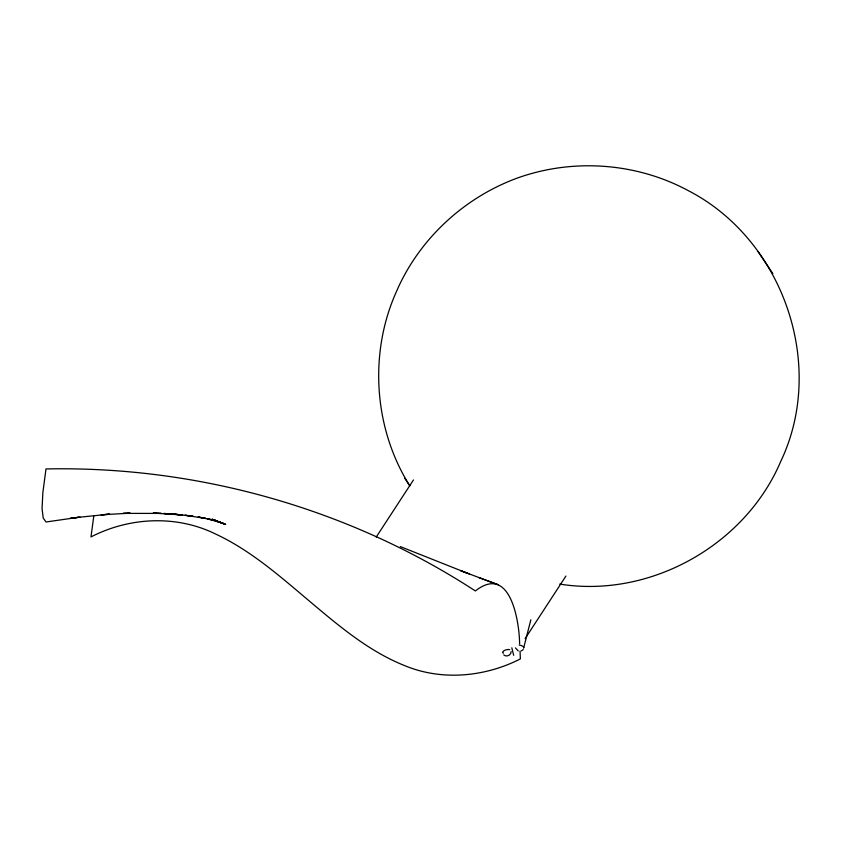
<?xml version="1.0" encoding="UTF-8"?>
<svg xmlns="http://www.w3.org/2000/svg" width="841" height="841" viewBox="0 0 841 841"><rect width="100%" height="100%" fill="white"/><g stroke="black" fill="none" stroke-linecap="round" stroke-linejoin="round"><path stroke-width="1.26" d="M513.683 655.328L511.812 647.833M511.16 651.607C511.212 655.244 506.387 657.378 503.738 654.897M93.845 515.649L90.986 536.936C129.346 517.099 176.505 514.755 215.559 534.014C250.734 550.382 280.053 576.369 309.467 601.147C338.66 625.715 368.421 651.05 404.227 665.441C441.504 681.126 484.731 677.068 520.369 658.923L520.053 651.123M523.712 647.738L530.85 619.785M376.232 537.042L413.457 479.969M525.12 638.634L565.919 576.064M523.239 649.588L521.325 650.923M212.163 519.496L223.254 523.333L207.107 518.75L216.053 520.611L198.129 516.963L205.856 518.455L185.115 515.26L193.01 516.206L174.581 514.198L182.529 514.965L153.22 513.084L161.293 513.409L123.101 513.388L130.155 513.168L101.109 514.808L109.488 514.166L78.655 517.289L46.024 521.988L43.206 518.024L42.05 508.574L42.87 492.574L45.992 468.952C197.088 465.777 348.679 508.416 475.375 590.95C510.193 563.617 519.317 620.952 519.612 643.743M78.655 517.289L70.139 518.434L80.042 517.131M173.257 514.166L163.953 513.473L182.529 514.965M559.738 584.085C648.747 598.329 742.592 546.808 779.323 464.663L780.679 461.551C826.766 365.047 783.129 239.801 688.621 190.812C636.648 162.681 573.257 158.076 517.646 177.945C465.557 196.92 421.488 236.899 398.319 287.317L396.963 290.429C368.631 352.211 373.52 428.216 409.735 485.709M212.153 519.486L225.598 524.437L212.174 519.149M498.597 584.873L460.794 570.755L469.341 573.972M497.388 584.453L479.065 577.683M218.261 521.651L212.163 519.381L225.598 524.437M468.132 573.53L400.305 546.587M518.235 650.902L515.47 647.896M772.858 273.63L758.025 251.554M404.784 478.35L409.788 485.751M503.37 653.163A4.058 1.735 -15 0 1 503.181 653.058M502.792 652.648A4.058 1.735 -15 0 1 504.158 650.629M504.474 650.461A4.058 1.735 -15 0 1 509.709 649.673M523.501 646.95A4.058 1.503 14.3 0 1 523.544 648.001M519.16 645.015A4.058 1.503 14.3 0 1 523.344 646.771"/></g></svg>
